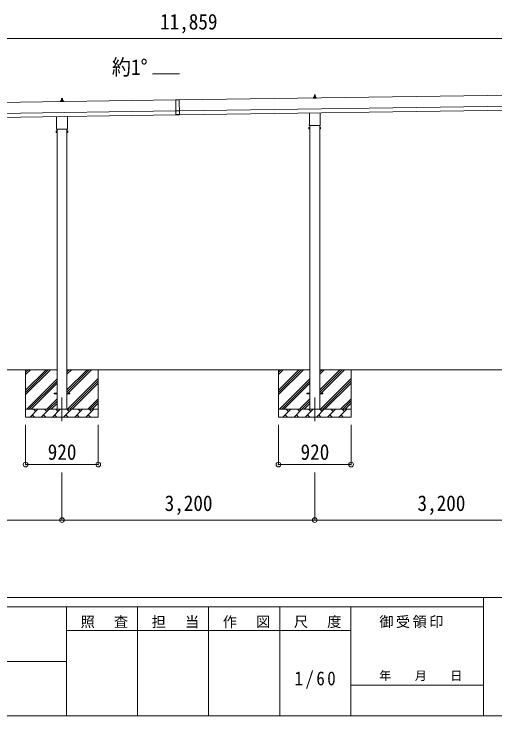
# Model space of a CAD drawing. Units: millimetres at full size, sheet at 1:60. Extents: x -16864 to 16864, y -11640 to 11640.
# Drawn here: x 4740 to 10827, y -11640 to -2764 of the extents above; entities that cross this region are included whole.
import ezdxf
from ezdxf.enums import TextEntityAlignment as Align

# ---------------------------------------------------------------- set-up
doc = ezdxf.new("R2010")
doc.units = ezdxf.units.MM
doc.header["$LTSCALE"] = 60
doc.header["$PDMODE"] = 32
doc.header["$PDSIZE"] = 60
doc.linetypes.add('CHAIN1', pattern=[8, 5, -1, 1, -1])
for name, color, linetype, lineweight in [('0-1_Defpoints', 7, 'CHAIN1', 9), ('0-2_TEXT1', 4, 'Continuous', 9), ('0-3_SHAPE', 7, 'Continuous', 9), ('0-7_PARTS2', 7, 'Continuous', 9), ('0-8_TABLE1', 6, 'Continuous', 9), ('F-0', 7, 'Continuous', 9)]:
    doc.layers.add(name, color=color, linetype=linetype, lineweight=lineweight)
doc.styles.add('ＭＳ ゴシック', font='')
doc.styles.get('ＭＳ ゴシック').set_extended_font_data('MS Gothic')

msp = doc.modelspace()

# ---------------------------------------------------------------- linework, layer by layer
at = {"layer": '0-1_Defpoints'}
for p, q in [((5346.57, -7611.46), (5346.57, -7960.46)), ((8546.57, -7611.46), (8546.57, -7960.46))]:
    msp.add_line(p, q, dxfattribs=at)
at = {"layer": '0-2_TEXT1'}
for p, q in [((6834.47, -3520.62), (6498.47, -3525.42)), ((12842.25, -3762.25), (6831.63, -3848.12)), ((8529.39, -3817.58), (8536.11, -3815.95)), ((8536.49, -3815.77), (8557.26, -3815.77)), ((8536.87, -3814.98), (8536.87, -3810.77)), ((8537.87, -3810.77), (8555.87, -3810.77)), ((8540.87, -3810.77), (8541.6, -3787.24)), ((8542.6, -3786.27), (8551.15, -3786.27)), ((8552.15, -3787.24), (8552.87, -3810.77)), ((8556.87, -3814.98), (8556.87, -3810.77)), ((8564.36, -3817.58), (8557.64, -3815.95)), ((6786.63, -3848.76), (1051.17, -3930.7)), ((5328.62, -3871.98), (5328.62, -3864.27)), ((5365.12, -3871.98), (5328.62, -3871.98)), ((5329.01, -3863.48), (5364.74, -3863.48)), ((5329.39, -3863.3), (5336.11, -3861.67)), ((5336.49, -3861.48), (5357.26, -3861.48)), ((5336.87, -3860.7), (5336.87, -3856.48)), ((5337.87, -3856.48), (5355.87, -3856.48)), ((5340.87, -3856.48), (5341.6, -3832.96)), ((5342.6, -3831.98), (5351.15, -3831.98)), ((5352.15, -3832.96), (5352.87, -3856.48)), ((5356.87, -3860.7), (5356.87, -3856.48)), ((5364.36, -3863.3), (5357.64, -3861.67)), ((5365.12, -3871.98), (5365.12, -3864.27)), ((6786.62, -3847.76), (6831.62, -3847.12)), ((6786.62, -3847.76), (6789.37, -4040.24)), ((6831.63, -3848.12), (6786.63, -3848.76)), ((6831.62, -3847.12), (6834.37, -4039.6)), ((6833.63, -3988.1), (12844.25, -3902.24)), ((8528.62, -3826.27), (8528.62, -3818.56)), ((8565.12, -3826.27), (8528.62, -3826.27)), ((8529.01, -3817.77), (8564.74, -3817.77)), ((8565.12, -3826.27), (8565.12, -3818.56)), ((1053.17, -4070.68), (6788.63, -3988.75)), ((6833.64, -3989.1), (6788.65, -3989.75)), ((6834.34, -4038.1), (12844.96, -3952.23)), ((1053.88, -4120.68), (6789.35, -4038.74)), ((5278.27, -4205.97), (5278.27, -4060.33)), ((5414.87, -4058.38), (5414.87, -4205.97)), ((6834.29, -4034.6), (6789.3, -4035.24)), ((6834.37, -4039.6), (6789.37, -4040.24)), ((8478.27, -4160.26), (8478.27, -4014.62)), ((8614.87, -4012.66), (8614.87, -4160.26)), ((8476.57, -4169.03), (8476.57, -4163.53)), ((8616.57, -4163.53), (8616.57, -4169.03)), ((5272.57, -4244.24), (5273.33, -4242.93)), ((5272.57, -4244.24), (5272.57, -4261.24)), ((5279.57, -4247.83), (5273.33, -4247.83)), ((5279.57, -4257.65), (5273.33, -4257.65)), ((5276.57, -4214.74), (5276.57, -4209.24)), ((5414.5, -4218.24), (5278.63, -4218.24)), ((5284.07, -4218.24), (5284.07, -7761.46)), ((5409.07, -7761.46), (5409.07, -4218.24)), ((5413.57, -4247.83), (5419.81, -4247.83)), ((5413.57, -4257.65), (5419.81, -4257.65)), ((5416.57, -4209.24), (5416.57, -4214.74)), ((5420.57, -4244.24), (5419.81, -4242.93)), ((5420.57, -4244.24), (5420.57, -4261.24)), ((8472.57, -4198.53), (8473.33, -4197.21)), ((8472.57, -4198.53), (8472.57, -4215.53)), ((8472.57, -4215.53), (8473.33, -4216.84)), ((8479.57, -4202.12), (8473.33, -4202.12)), ((8479.57, -4211.94), (8473.33, -4211.94)), ((8479.57, -4216.84), (8473.33, -4216.84)), ((8614.5, -4172.53), (8478.63, -4172.53)), ((8482.07, -4216.23), (8479.57, -4216.23)), ((8484.07, -4172.53), (8484.07, -7761.46)), ((8609.07, -7761.46), (8609.07, -4172.53)), ((8611.07, -4216.23), (8613.57, -4216.23)), ((8613.57, -4202.12), (8619.81, -4202.12)), ((8613.57, -4211.94), (8619.81, -4211.94)), ((8613.57, -4216.84), (8619.81, -4216.84)), ((8620.57, -4198.53), (8619.81, -4197.21)), ((8620.57, -4215.53), (8619.81, -4216.84)), ((8620.57, -4198.53), (8620.57, -4215.53)), ((5272.57, -4261.24), (5273.33, -4262.56)), ((5279.57, -4262.56), (5273.33, -4262.56)), ((5282.07, -4261.94), (5279.57, -4261.94)), ((5411.07, -4261.94), (5413.57, -4261.94)), ((5413.57, -4262.56), (5419.81, -4262.56)), ((5420.57, -4261.24), (5419.81, -4262.56)), ((5246.57, -7556.96), (5284.07, -7556.96)), ((5246.57, -7565.96), (5246.57, -7556.96)), ((5246.57, -7556.96), (5284.07, -7556.96)), ((5246.57, -7565.96), (5246.57, -7556.96)), ((5246.57, -7565.96), (5284.07, -7565.96)), ((5246.57, -7565.96), (5284.07, -7565.96)), ((5409.07, -7556.96), (5446.57, -7556.96)), ((5409.07, -7556.96), (5446.57, -7556.96)), ((5409.07, -7565.96), (5446.57, -7565.96)), ((5409.07, -7565.96), (5446.57, -7565.96)), ((5446.57, -7565.96), (5446.57, -7556.96)), ((5446.57, -7565.96), (5446.57, -7556.96)), ((8446.57, -7556.96), (8484.07, -7556.96)), ((8446.57, -7565.96), (8446.57, -7556.96)), ((8446.57, -7556.96), (8484.07, -7556.96)), ((8446.57, -7565.96), (8446.57, -7556.96)), ((8446.57, -7565.96), (8484.07, -7565.96)), ((8446.57, -7565.96), (8484.07, -7565.96)), ((8609.07, -7556.96), (8646.57, -7556.96)), ((8609.07, -7556.96), (8646.57, -7556.96)), ((8609.07, -7565.96), (8646.57, -7565.96)), ((8609.07, -7565.96), (8646.57, -7565.96)), ((8646.57, -7565.96), (8646.57, -7556.96)), ((8646.57, -7565.96), (8646.57, -7556.96))]:
    msp.add_line(p, q, dxfattribs=at)
for points in [[(5279.57, -4262.56), (5279.57, -4242.93), (5273.33, -4242.93)], [(5279.57, -4261.94), (5279.57, -4243.54), (5282.07, -4243.54)], [(5413.57, -4261.94), (5413.57, -4243.54), (5411.07, -4243.54)], [(5413.57, -4262.56), (5413.57, -4242.93), (5419.81, -4242.93)], [(8479.57, -4216.84), (8479.57, -4197.21), (8473.33, -4197.21)], [(8479.57, -4216.23), (8479.57, -4197.83), (8482.07, -4197.83)], [(8613.57, -4216.23), (8613.57, -4197.83), (8611.07, -4197.83)], [(8613.57, -4216.84), (8613.57, -4197.21), (8619.81, -4197.21)]]:
    msp.add_lwpolyline(points, dxfattribs=at)
for points in [[(5282.07, -4263.24), (5282.07, -4242.24), (5284.07, -4242.24), (5284.07, -4263.24)], [(5411.07, -4263.24), (5411.07, -4242.24), (5409.07, -4242.24), (5409.07, -4263.24)], [(8482.07, -4217.53), (8482.07, -4196.53), (8484.07, -4196.53), (8484.07, -4217.53)], [(8611.07, -4217.53), (8611.07, -4196.53), (8609.07, -4196.53), (8609.07, -4217.53)]]:
    msp.add_lwpolyline(points, close=True, dxfattribs=at)
for centre, radius, start, end in [((8535.87, -3814.98), 1, 283.62699, 0), ((8540.96, -3811.4), 4.13, 90, 171.17633), ((8537.87, -3811.77), 1, 90, 180), ((8542.6, -3787.27), 1, 90, 178.60509), ((8550.21, -3810.77), 4.83, 133.60282, 180), ((8543.54, -3810.77), 4.83, 0, 46.39718), ((8551.15, -3787.27), 1, 1.39491, 90), ((8552.79, -3811.4), 4.13, 8.82367, 90), ((8555.87, -3811.77), 1, 0, 90), ((8557.87, -3814.98), 1, 180, 256.37301), ((5329.62, -3864.27), 1, 103.62699, 180), ((5335.87, -3860.7), 1, 283.62699, 0), ((5340.96, -3857.12), 4.13, 90, 171.17633), ((5337.87, -3857.48), 1, 90, 180), ((5342.6, -3832.98), 1, 90, 178.60509), ((5350.21, -3856.48), 4.83, 133.60282, 180), ((5343.54, -3856.48), 4.83, 0, 46.39718), ((5351.15, -3832.98), 1, 1.39491, 90), ((5352.79, -3857.12), 4.13, 8.82367, 90), ((5355.87, -3857.48), 1, 0, 90), ((5357.87, -3860.7), 1, 180, 256.37301), ((5364.12, -3864.27), 1, 0, 76.37301), ((8529.62, -3818.56), 1, 103.62699, 180), ((8564.12, -3818.56), 1, 0, 76.37301), ((8480.57, -4163.53), 4, 125.09963, 180), ((8480.57, -4169.03), 4, 180, 194.47751), ((8480.57, -4169.03), 4, 194.47751, 241.04498), ((8612.57, -4169.03), 4, 298.95502, 345.52249), ((8612.57, -4163.53), 4, 0, 54.90037), ((8612.57, -4169.03), 4, 345.52249, 0), ((5276.91, -4245.38), 4.34, 145.61575, 214.38425), ((5276.91, -4260.1), 4.34, 145.61575, 214.38425), ((5288.81, -4252.74), 16.24, 162.41205, 197.58795), ((5280.57, -4209.24), 4, 125.09963, 180), ((5280.57, -4214.74), 4, 180, 194.47751), ((5280.57, -4214.74), 4, 194.47751, 241.04498), ((5412.57, -4214.74), 4, 298.95502, 345.52249), ((5412.57, -4209.24), 4, 0, 54.90037), ((5412.57, -4214.74), 4, 345.52249, 0), ((5416.22, -4245.38), 4.34, 325.61575, 34.38425), ((5404.33, -4252.74), 16.24, 342.41205, 17.58795), ((5416.22, -4260.1), 4.34, 325.61575, 34.38425), ((8476.91, -4199.67), 4.34, 145.61575, 214.38425), ((8488.81, -4207.03), 16.24, 162.41205, 197.58795), ((8476.91, -4214.39), 4.34, 145.61575, 214.38425), ((8616.22, -4199.67), 4.34, 325.61575, 34.38425), ((8604.33, -4207.03), 16.24, 342.41205, 17.58795), ((8616.22, -4214.39), 4.34, 325.61575, 34.38425)]:
    msp.add_arc(centre, radius, start, end, dxfattribs=at)
at = {"layer": '0-3_SHAPE'}
for p, q in [((5284.07, -7261.46), (2209.07, -7261.46)), ((4886.57, -7261.46), (4886.57, -7861.46)), ((4886.57, -7293.66), (4918.77, -7261.46)), ((4886.57, -7519.94), (5145.05, -7261.46)), ((4886.57, -7548.22), (5173.33, -7261.46)), ((4886.57, -7576.51), (5201.62, -7261.46)), ((4886.57, -7321.95), (4947.06, -7261.46)), ((4886.57, -7265.38), (4890.49, -7261.46)), ((8484.07, -7261.46), (5409.07, -7261.46)), ((5409.07, -7290.28), (5437.89, -7261.46)), ((5409.07, -7318.57), (5466.18, -7261.46)), ((5409.07, -7573.12), (5720.73, -7261.46)), ((5409.07, -7516.55), (5664.17, -7261.46)), ((5409.07, -7544.84), (5692.45, -7261.46)), ((5806.57, -7261.46), (5806.57, -7861.46)), ((8086.57, -7261.46), (8086.57, -7861.46)), ((8086.57, -7293.66), (8118.77, -7261.46)), ((8086.57, -7519.94), (8345.05, -7261.46)), ((8086.57, -7548.22), (8373.33, -7261.46)), ((8086.57, -7576.51), (8401.62, -7261.46)), ((8086.57, -7321.95), (8147.06, -7261.46)), ((8086.57, -7265.38), (8090.49, -7261.46)), ((11684.07, -7261.46), (8609.07, -7261.46)), ((8609.07, -7290.28), (8637.89, -7261.46)), ((8609.07, -7318.57), (8666.18, -7261.46)), ((8609.07, -7573.12), (8920.73, -7261.46)), ((8609.07, -7516.55), (8864.17, -7261.46)), ((8609.07, -7544.84), (8892.45, -7261.46)), ((9006.57, -7261.46), (9006.57, -7861.46)), ((4901.57, -7759.5), (5284.07, -7377)), ((4927.89, -7761.46), (5284.07, -7405.28)), ((4956.18, -7761.46), (5284.07, -7433.57)), ((5418.72, -7761.46), (5806.57, -7373.61)), ((5447.01, -7761.46), (5806.57, -7401.9)), ((5475.29, -7761.46), (5806.57, -7430.18)), ((8101.57, -7759.5), (8484.07, -7377)), ((8127.89, -7761.46), (8484.07, -7405.28)), ((8156.18, -7761.46), (8484.07, -7433.57)), ((8618.72, -7761.46), (9006.57, -7373.61)), ((8647.01, -7761.46), (9006.57, -7401.9)), ((8675.29, -7761.46), (9006.57, -7430.18)), ((5154.17, -7761.46), (5284.07, -7631.55)), ((5673.28, -7761.46), (5806.57, -7628.17)), ((8354.17, -7761.46), (8484.07, -7631.55)), ((8873.28, -7761.46), (9006.57, -7628.17)), ((5182.45, -7761.46), (5284.07, -7659.84)), ((5210.73, -7761.46), (5284.07, -7688.12)), ((5701.57, -7761.46), (5806.57, -7656.46)), ((5729.85, -7761.46), (5806.57, -7684.74)), ((8382.45, -7761.46), (8484.07, -7659.84)), ((8410.73, -7761.46), (8484.07, -7688.12)), ((8901.57, -7761.46), (9006.57, -7656.46)), ((8929.85, -7761.46), (9006.57, -7684.74)), ((4886.57, -7761.46), (5806.57, -7761.46)), ((4943.01, -7861.46), (5043.01, -7761.46)), ((5014.46, -7790.01), (4985.91, -7761.46)), ((5084.43, -7861.46), (5184.43, -7761.46)), ((5155.88, -7790.01), (5127.33, -7761.46)), ((5225.86, -7861.46), (5325.86, -7761.46)), ((5297.3, -7790.01), (5268.75, -7761.46)), ((5367.28, -7861.46), (5467.28, -7761.46)), ((5438.72, -7790.01), (5410.17, -7761.46)), ((5508.7, -7861.46), (5608.7, -7761.46)), ((5580.14, -7790.01), (5551.59, -7761.46)), ((5650.12, -7861.46), (5750.12, -7761.46)), ((5721.57, -7790.01), (5693.01, -7761.46)), ((8086.57, -7761.46), (9006.57, -7761.46)), ((8143.01, -7861.46), (8243.01, -7761.46)), ((8214.46, -7790.01), (8185.91, -7761.46)), ((8284.43, -7861.46), (8384.43, -7761.46)), ((8355.88, -7790.01), (8327.33, -7761.46)), ((8425.86, -7861.46), (8525.86, -7761.46)), ((8497.3, -7790.01), (8468.75, -7761.46)), ((8567.28, -7861.46), (8667.28, -7761.46)), ((8638.72, -7790.01), (8610.17, -7761.46)), ((8708.7, -7861.46), (8808.7, -7761.46)), ((8780.14, -7790.01), (8751.59, -7761.46)), ((8850.12, -7861.46), (8950.12, -7761.46)), ((8921.57, -7790.01), (8893.01, -7761.46)), ((5806.57, -7861.46), (4886.57, -7861.46)), ((4971.57, -7832.9), (5000.12, -7861.46)), ((5112.99, -7832.9), (5141.54, -7861.46)), ((5254.41, -7832.9), (5282.96, -7861.46)), ((5395.83, -7832.9), (5424.38, -7861.46)), ((5537.25, -7832.9), (5565.81, -7861.46)), ((5678.67, -7832.9), (5707.23, -7861.46)), ((9006.57, -7861.46), (8086.57, -7861.46)), ((8171.57, -7832.9), (8200.12, -7861.46)), ((8312.99, -7832.9), (8341.54, -7861.46)), ((8454.41, -7832.9), (8482.96, -7861.46)), ((8595.83, -7832.9), (8624.38, -7861.46)), ((8737.25, -7832.9), (8765.81, -7861.46)), ((8878.67, -7832.9), (8907.23, -7861.46))]:
    msp.add_line(p, q, dxfattribs=at)
at = {"layer": '0-7_PARTS2', "color": 4}
for p, q in [((6498.47, -3525.42), (6498.47, -3520.62)), ((6498.47, -3520.62), (6834.47, -3520.62))]:
    msp.add_line(p, q, dxfattribs=at)
at = {"layer": '0-8_TABLE1'}
for p, q in [((12877.57, -3073.82), (1018.57, -3073.82)), ((4886.57, -8460.46), (4886.57, -7960.46)), ((5806.57, -8460.46), (5806.57, -7960.46)), ((8086.57, -8460.46), (8086.57, -7960.46)), ((9006.57, -8460.46), (9006.57, -7960.46)), ((4886.57, -8460.46), (5806.57, -8460.46)), ((8086.57, -8460.46), (9006.57, -8460.46)), ((5346.57, -9162.46), (5346.57, -8562.46)), ((8546.57, -9162.46), (8546.57, -8562.46)), ((5346.57, -9162.46), (2146.57, -9162.46)), ((8546.57, -9162.46), (5346.57, -9162.46)), ((11746.57, -9162.46), (8546.57, -9162.46))]:
    msp.add_line(p, q, dxfattribs=at)
for p in [(4886.57, -8460.46), (5806.57, -8460.46), (8086.57, -8460.46), (9006.57, -8460.46), (5346.57, -9162.46), (8546.57, -9162.46)]:
    msp.add_point(p, dxfattribs=at)
at = {"layer": 'F-0', "color": 5, "lineweight": 5}
for p, q in [((-16864.12, -10140), (16015.88, -10140)), ((10682.37, -10140), (10682.37, -11640)), ((-16864.12, -10260), (10682.37, -10260)), ((5402.37, -10260), (5402.37, -11640)), ((6302.37, -10260), (6302.37, -11640)), ((7202.37, -10260), (7202.37, -11640)), ((8102.36, -10260), (8102.36, -11640)), ((9002.37, -10260), (9002.37, -11640)), ((5402.37, -10560), (9002.37, -10560)), ((-6897.63, -10950), (5402.37, -10950)), ((9002.37, -11250), (10682.37, -11250)), ((-16864.12, -11640), (16015.88, -11640))]:
    msp.add_line(p, q, dxfattribs=at)

# ---------------------------------------------------------------- texts
at = {"layer": '0-7_PARTS2', "style": 'ＭＳ ゴシック', "width": 0.9}
msp.add_text('約1°', height=197.9, dxfattribs=at).set_placement((5977.39, -3593.18), align=Align.BOTTOM_LEFT)
at = {"layer": '0-8_TABLE1', "color": 7, "style": 'ＭＳ ゴシック', "width": 0.9}
for s, p in [('11,859', (6588.07, -3018.82)), ('920', (5166.57, -8460.46)), ('920', (8366.57, -8460.46)), ('3,200', (6646.57, -9107.46)), ('3,200', (9846.57, -9107.46))]:
    msp.add_text(s, height=197.9, dxfattribs=at).set_placement(p, align=Align.BOTTOM_LEFT)
at = {"layer": 'F-0', "style": 'ＭＳ ゴシック'}
msp.add_text('年\u3000\u3000月\u3000\u3000日', height=110, dxfattribs=at).set_placement((9362.37, -11220), align=Align.BOTTOM_LEFT)
at = {"layer": 'F-0', "attachment_point": 7, "style": 'ＭＳ ゴシック'}
for s, insert, char_height in [('\\T1.17;照\u3000査', (5582.37, -10530), 132), ('\\T1.17;担\u3000当', (6482.37, -10530), 132), ('\\T1.17;作\u3000図', (7382.37, -10530), 132), ('\\T1.17;尺\u3000度', (8282.37, -10530), 132), ('\\T1.17;御受領印', (9362.37, -10530), 132), ('\\T1.28;\\W0.9;1/60', (8289.87, -11295), 176)]:
    msp.add_mtext(s, dxfattribs=dict(at, insert=insert, char_height=char_height))

doc.saveas('drawing.dxf')
